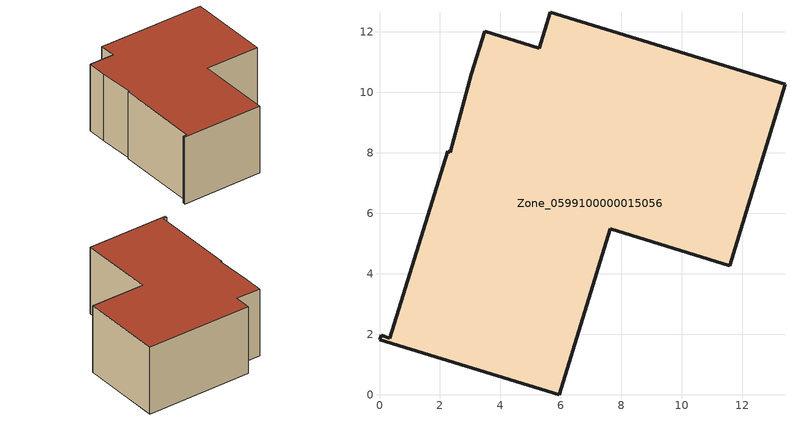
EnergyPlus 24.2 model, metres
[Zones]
Zone_0599100000015056
 floor ground (C_G): 13.4,10.27 11.57,4.27 7.63,5.49 5.94,0 0,1.82 0.05,1.97 0.34,1.88 2.25,8.05 2.33,8.03 3.04,10.6 3.47,12.03 5.28,11.46 5.64,12.66 z0
 wall outside (C_F): 11.57,4.27 13.4,10.27 5.64,12.66 5.28,11.46 3.47,12.03 3.04,10.6 2.33,8.03 2.25,8.05 0.34,1.88 0.05,1.97 0,1.82 5.94,0 7.63,5.49 11.57,4.27 z0:5.27
 roof outside (C_R): 2.33,8.03 2.25,8.05 0.34,1.88 0.05,1.97 0,1.82 5.94,0 7.63,5.49 11.57,4.27 13.4,10.27 5.64,12.66 5.28,11.46 3.47,12.03 3.04,10.6 z5.27
[BUILDING]
Pand.0599100000015056: North Axis=0; Terrain=City; Loads Convergence Tolerance Value=0.04; Temperature Convergence Tolerance Value=0.4; Solar Distribution=FullExterior; Maximum Number of Warmup Days=25; Minimum Number of Warmup Days=1
[Site:Location]
Rotterdam.The.Hague.AP_ZH_NLD Design_Conditions: Latitude=51.96; Longitude=4.45; Time Zone=1; Elevation=-4.5
[SITE:GROUNDTEMPERATURE:BUILDINGSURFACE]
18, 18, 18, 18, 18, 18, 18, 18, 18, 18, 18, 18
[MATERIAL] Thermal Absorptance=0.9; Solar Absorptance=0.7; Visible Absorptance=0.7
Name | Roughness | Thickness | Conductivity | Density | Specific Heat
G.TI.1975-1991 | MediumSmooth | 0.15 | 0.288461 | 540 | 1210
F.TI.1975-1991 | Rough | 0.3 | 0.230769 | 1920 | 840
R.TI.1975-1991 | MediumRough | 0.2 | 0.153846 | 1500 | 1000
[CONSTRUCTION]
C_G: G.TI.1975-1991
C_F: F.TI.1975-1991
C_R: R.TI.1975-1991
[ZONE]
Zone_0599100000015056: Type=1; Multiplier=1; Ceiling Height=Autocalculate; Volume=Autocalculate; Floor Area=autocalculate; Part of Total Floor Area=Yes
[ZONEINFILTRATION:DESIGNFLOWRATE]
Infil_Zone_0599100000015056: Zone or ZoneList or Space or SpaceList=Zone_0599100000015056; Schedule=AlwaysOn; Design Flow Rate Calculation Method=Flow/Area; Flow Rate per Floor Area=0.003; Constant Term Coefficient=1; Temperature Term Coefficient=0; Velocity Term Coefficient=0; Velocity Squared Term Coefficient=0
[HVACTEMPLATE:ZONE:IDEALLOADSAIRSYSTEM]
Zone_0599100000015056: Maximum Heating Supply Air Temperature=50; Minimum Cooling Supply Air Temperature=13; Maximum Heating Supply Air Humidity Ratio=0.0156; Minimum Cooling Supply Air Humidity Ratio=0.0077; Heating Limit=NoLimit; Cooling Limit=NoLimit; Dehumidification Control Type=ConstantSensibleHeatRatio; Cooling Sensible Heat Ratio=0.7; Dehumidification Setpoint=60; Humidification Control Type=None; Humidification Setpoint=30; Outdoor Air Method=None; Outdoor Air Flow Rate per Person=0.00944; Outdoor Air Flow Rate per Zone Floor Area=0; Outdoor Air Flow Rate per Zone=0; Demand Controlled Ventilation Type=None; Outdoor Air Economizer Type=NoEconomizer; Heat Recovery Type=None; Sensible Heat Recovery Effectiveness=0.7; Latent Heat Recovery Effectiveness=0.65
[ZONECONTROL:THERMOSTAT]
ThermostatControl_Zone_0599100000015056: Zone or ZoneList=Zone_0599100000015056; Control Type Schedule=DualSetpointControlType; Control 1=Thermostat_Zone_0599100000015056; Temperature Difference Between Cutout And Setpoint=0
[THERMOSTATSETPOINT:DUALSETPOINT]
Thermostat_Zone_0599100000015056: Heating Setpoint Temperature Schedule=HeatingSetpoint_Zone_0599100000015056; Cooling Setpoint Temperature Schedule=CoolingSetpoint_Zone_0599100000015056
[SCHEDULE:COMPACT]
HeatingSetpoint_Zone_0599100000015056: Through: 12/31, For: AllDays, Until: 24:00, 21
CoolingSetpoint_Zone_0599100000015056: Through: 12/31, For: AllDays, Until: 24:00, 24
DualSetpointControlType: Through: 12/31, For: AllDays, Until: 24:00, 4
AlwaysOn: Through: 12/31, For: AllDays, Until: 24:00, 1
